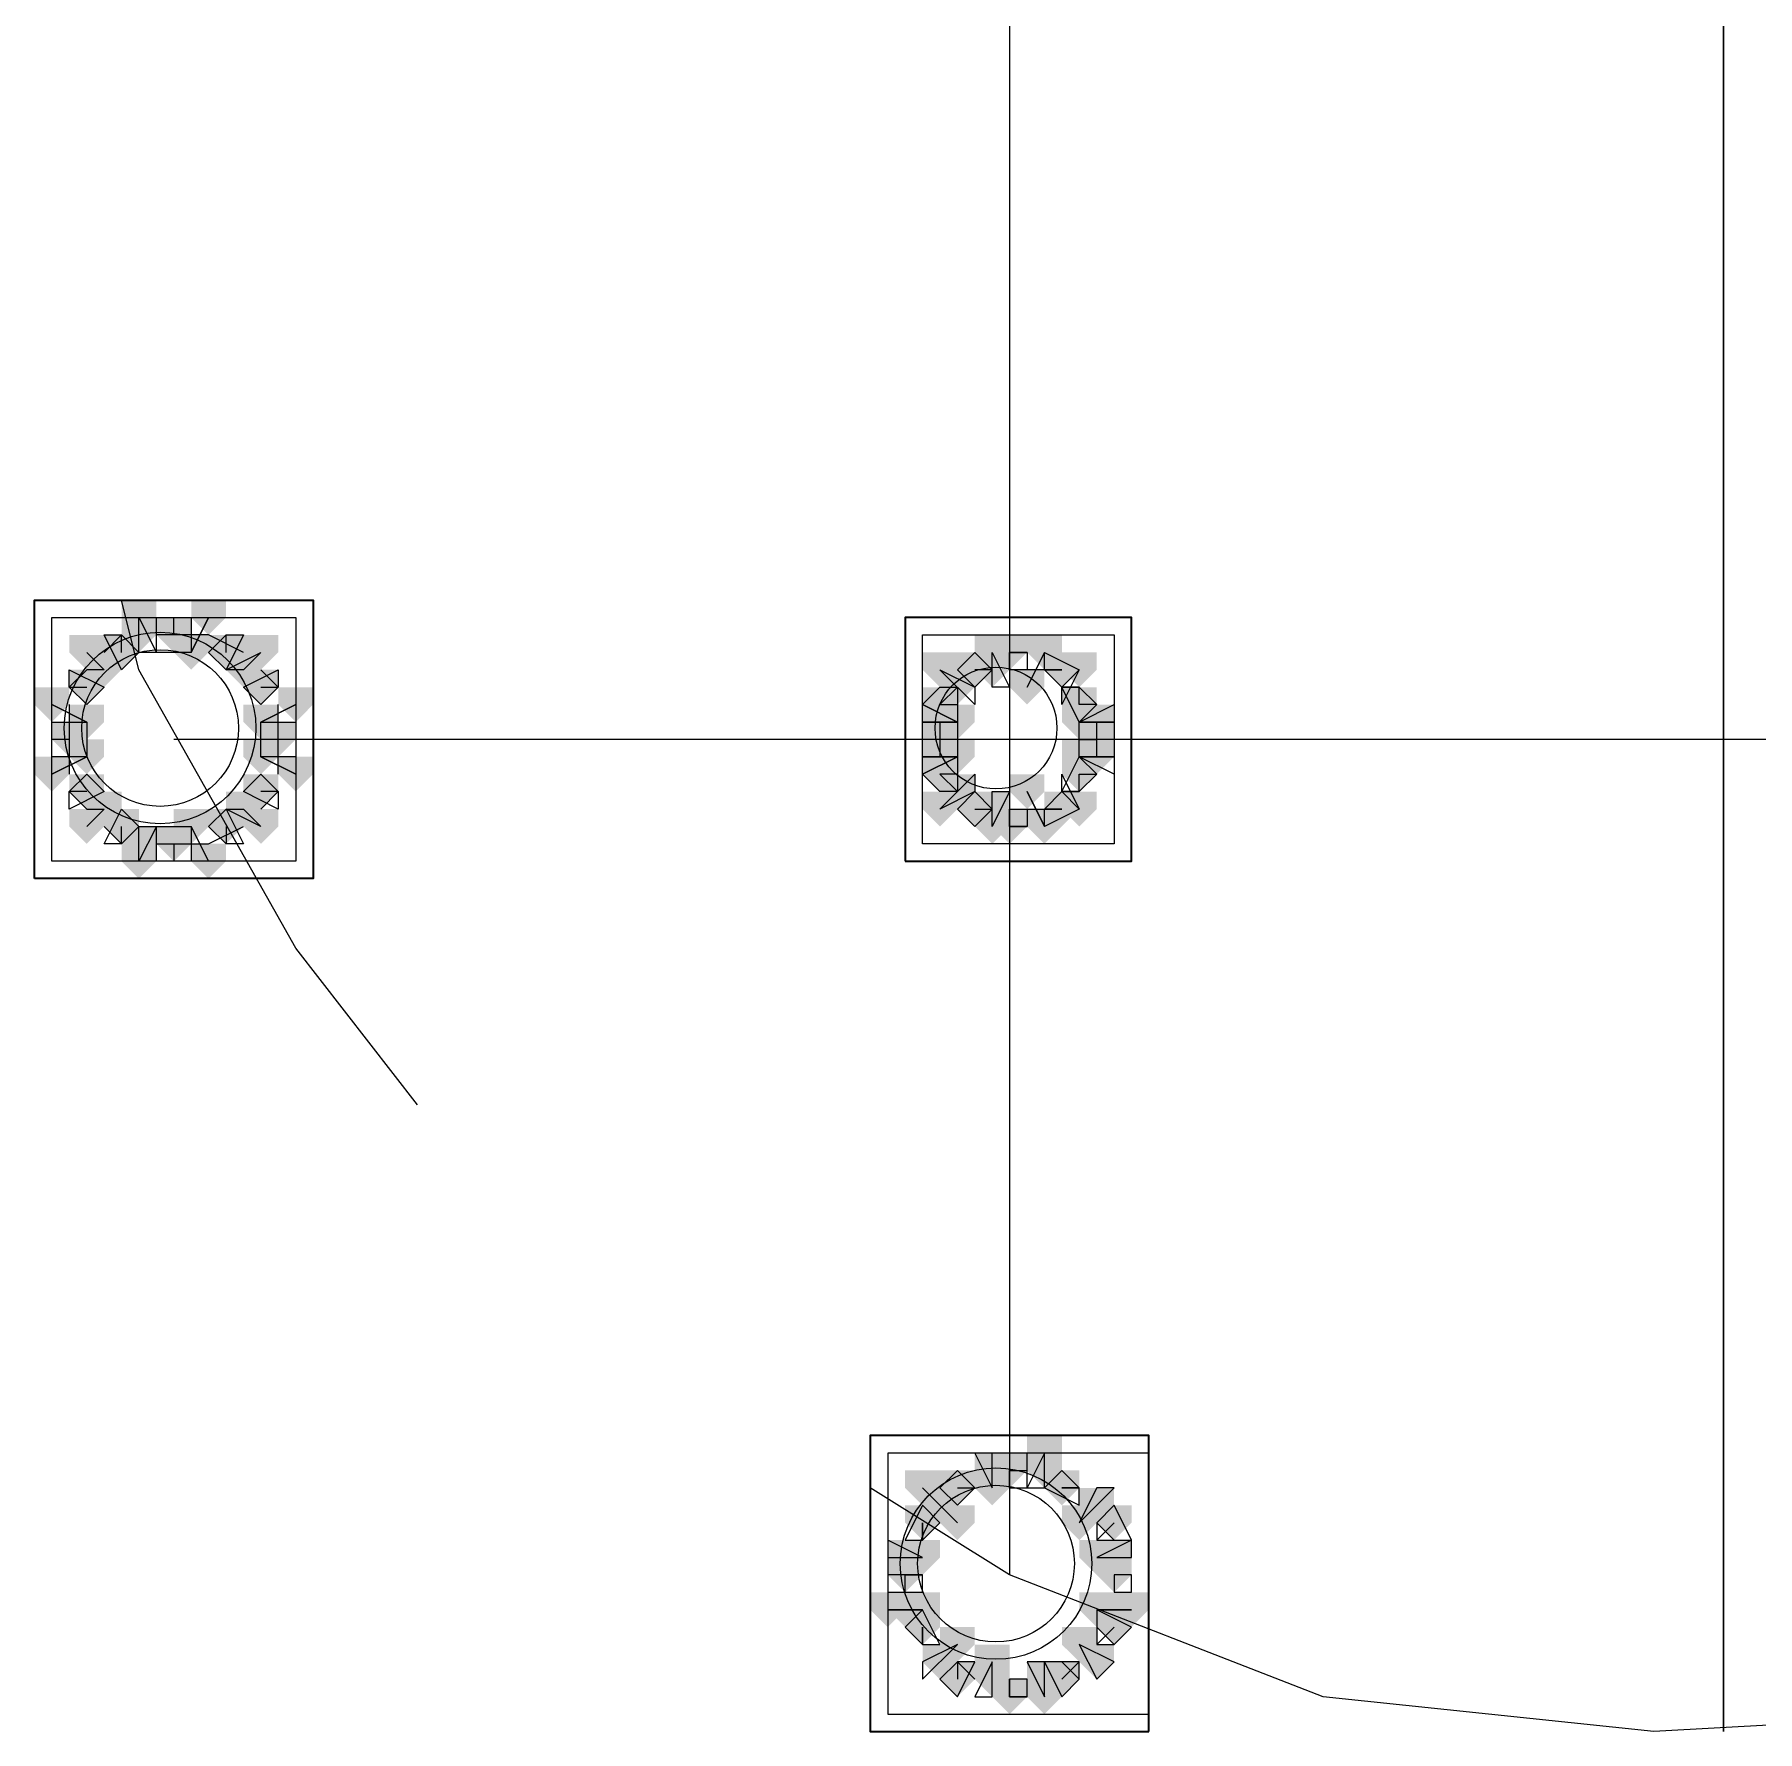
# Model space of a CAD drawing. Header units: millimetres. Extents: x 2315 to 4619, y 1334 to 1897.
# Drawn here: x 4194.08 to 4200.13, y 1535.71 to 1541.67 of the extents above; entities that cross this region are included whole.
import ezdxf

# ---------------------------------------------------------------- set-up
doc = ezdxf.new("R2010")
doc.units = ezdxf.units.MM
for name, color, linetype, true_color in [('PDF_10', 7, 'Continuous', 0x00b85c), ('PDF_AXIS', 7, 'Continuous', 0x00b85c), ('PDF_柱构件', 7, 'Continuous', 0x00b85c), ('PDF_转运站初步方案', 7, 'Continuous', 0x00b85c)]:
    doc.layers.add(name, color=color, linetype=linetype, true_color=true_color)
doc.layers.add('PDF_中心线层', color=1, linetype='Continuous')
doc.layers.add('PDF_粗实线层', color=7, linetype='Continuous')

msp = doc.modelspace()

# ---------------------------------------------------------------- hatches: boundary and pattern name
at = {"layer": 'PDF_10', "transparency": 33554559}
for points in [[(4194.5724, 1539.6195), (4194.5113, 1539.6195), (4194.5113, 1539.5584), (4194.5724, 1539.4974), (4194.6335, 1539.5584), (4194.6335, 1539.6195)], [(4194.5724, 1539.6195), (4194.5113, 1539.6195), (4194.5113, 1539.5584), (4194.5724, 1539.4974), (4194.6335, 1539.5584), (4194.6335, 1539.6195)], [(4194.3891, 1539.5584), (4194.3281, 1539.5584), (4194.3281, 1539.4974), (4194.3891, 1539.4363), (4194.4502, 1539.4974), (4194.4502, 1539.5584)], [(4194.3891, 1539.5584), (4194.3281, 1539.5584), (4194.3281, 1539.4974), (4194.3891, 1539.4363), (4194.4502, 1539.4974), (4194.4502, 1539.5584)], [(4194.7556, 1539.5584), (4194.6946, 1539.5584), (4194.6946, 1539.4974), (4194.7556, 1539.4363), (4194.8167, 1539.4974), (4194.8167, 1539.5584)], [(4194.7556, 1539.5584), (4194.6946, 1539.5584), (4194.6946, 1539.4974), (4194.7556, 1539.4363), (4194.8167, 1539.4974), (4194.8167, 1539.5584)], [(4197.5043, 1539.5584), (4197.4432, 1539.5584), (4197.4432, 1539.4974), (4197.5043, 1539.4363), (4197.5654, 1539.4974), (4197.5654, 1539.5584)], [(4197.5043, 1539.5584), (4197.4432, 1539.5584), (4197.4432, 1539.4974), (4197.5043, 1539.4363), (4197.5654, 1539.4974), (4197.5654, 1539.5584)], [(4197.3821, 1539.4974), (4197.321, 1539.4974), (4197.321, 1539.4363), (4197.3821, 1539.3752), (4197.4432, 1539.4363), (4197.4432, 1539.4974)], [(4197.3821, 1539.4974), (4197.321, 1539.4974), (4197.321, 1539.4363), (4197.3821, 1539.3752), (4197.4432, 1539.4363), (4197.4432, 1539.4974)], [(4197.3821, 1539.4974), (4197.321, 1539.4974), (4197.321, 1539.4363), (4197.3821, 1539.3752), (4197.4432, 1539.4363), (4197.4432, 1539.4974)], [(4197.6875, 1539.4974), (4197.6264, 1539.4974), (4197.6264, 1539.4363), (4197.6875, 1539.3752), (4197.7486, 1539.4363), (4197.7486, 1539.4974)], [(4197.6875, 1539.4974), (4197.6264, 1539.4974), (4197.6264, 1539.4363), (4197.6875, 1539.3752), (4197.7486, 1539.4363), (4197.7486, 1539.4974)], [(4194.267, 1539.4363), (4194.2059, 1539.4363), (4194.2059, 1539.3752), (4194.267, 1539.3141), (4194.3281, 1539.3752), (4194.3281, 1539.4363)], [(4194.267, 1539.4363), (4194.2059, 1539.4363), (4194.2059, 1539.3752), (4194.267, 1539.3141), (4194.3281, 1539.3752), (4194.3281, 1539.4363)], [(4194.8778, 1539.4363), (4194.8167, 1539.4363), (4194.8167, 1539.3752), (4194.8778, 1539.3141), (4194.9389, 1539.3752), (4194.9389, 1539.4363)], [(4194.8778, 1539.4363), (4194.8167, 1539.4363), (4194.8167, 1539.3752), (4194.8778, 1539.3141), (4194.9389, 1539.3752), (4194.9389, 1539.4363)], [(4197.26, 1539.3752), (4197.1989, 1539.3752), (4197.1989, 1539.3141), (4197.26, 1539.253), (4197.321, 1539.3141), (4197.321, 1539.3752)], [(4197.26, 1539.3752), (4197.1989, 1539.3752), (4197.1989, 1539.3141), (4197.26, 1539.253), (4197.321, 1539.3141), (4197.321, 1539.3752)], [(4197.7486, 1539.3752), (4197.6875, 1539.3752), (4197.6875, 1539.3141), (4197.7486, 1539.253), (4197.8097, 1539.3141), (4197.8097, 1539.3752)], [(4197.7486, 1539.3752), (4197.6875, 1539.3752), (4197.6875, 1539.3141), (4197.7486, 1539.253), (4197.8097, 1539.3141), (4197.8097, 1539.3752)], [(4194.2059, 1539.253), (4194.1448, 1539.253), (4194.1448, 1539.192), (4194.2059, 1539.1309), (4194.267, 1539.192), (4194.267, 1539.253)], [(4194.2059, 1539.253), (4194.1448, 1539.253), (4194.1448, 1539.192), (4194.2059, 1539.1309), (4194.267, 1539.192), (4194.267, 1539.253)], [(4194.9389, 1539.253), (4194.8778, 1539.253), (4194.8778, 1539.192), (4194.9389, 1539.1309), (4195, 1539.192), (4195, 1539.253)], [(4194.9389, 1539.253), (4194.8778, 1539.253), (4194.8778, 1539.192), (4194.9389, 1539.1309), (4195, 1539.192), (4195, 1539.253)], [(4194.9389, 1539.253), (4194.8778, 1539.253), (4194.8778, 1539.192), (4194.9389, 1539.1309), (4195, 1539.192), (4195, 1539.253)], [(4197.26, 1539.253), (4197.1989, 1539.253), (4197.1989, 1539.192), (4197.26, 1539.1309), (4197.321, 1539.192), (4197.321, 1539.253)], [(4197.26, 1539.253), (4197.1989, 1539.253), (4197.1989, 1539.192), (4197.26, 1539.1309), (4197.321, 1539.192), (4197.321, 1539.253)], [(4197.8097, 1539.253), (4197.7486, 1539.253), (4197.7486, 1539.192), (4197.8097, 1539.1309), (4197.8708, 1539.192), (4197.8708, 1539.253)], [(4197.8097, 1539.253), (4197.7486, 1539.253), (4197.7486, 1539.192), (4197.8097, 1539.1309), (4197.8708, 1539.192), (4197.8708, 1539.253)], [(4197.26, 1539.1309), (4197.1989, 1539.1309), (4197.1989, 1539.0698), (4197.26, 1539.0087), (4197.321, 1539.0698), (4197.321, 1539.1309)], [(4197.26, 1539.1309), (4197.1989, 1539.1309), (4197.1989, 1539.0698), (4197.26, 1539.0087), (4197.321, 1539.0698), (4197.321, 1539.1309)], [(4197.7486, 1539.1309), (4197.6875, 1539.1309), (4197.6875, 1539.0698), (4197.7486, 1539.0087), (4197.8097, 1539.0698), (4197.8097, 1539.1309)], [(4197.7486, 1539.1309), (4197.6875, 1539.1309), (4197.6875, 1539.0698), (4197.7486, 1539.0087), (4197.8097, 1539.0698), (4197.8097, 1539.1309)], [(4194.267, 1539.0698), (4194.2059, 1539.0698), (4194.2059, 1539.0087), (4194.267, 1538.9476), (4194.3281, 1539.0087), (4194.3281, 1539.0698)], [(4194.267, 1539.0698), (4194.2059, 1539.0698), (4194.2059, 1539.0087), (4194.267, 1538.9476), (4194.3281, 1539.0087), (4194.3281, 1539.0698)], [(4194.8778, 1539.0698), (4194.8167, 1539.0698), (4194.8167, 1539.0087), (4194.8778, 1538.9476), (4194.9389, 1539.0087), (4194.9389, 1539.0698)], [(4194.8778, 1539.0698), (4194.8167, 1539.0698), (4194.8167, 1539.0087), (4194.8778, 1538.9476), (4194.9389, 1539.0087), (4194.9389, 1539.0698)], [(4197.3821, 1539.0087), (4197.321, 1539.0087), (4197.321, 1538.9476), (4197.3821, 1538.8866), (4197.4432, 1538.9476), (4197.4432, 1539.0087)], [(4197.3821, 1539.0087), (4197.321, 1539.0087), (4197.321, 1538.9476), (4197.3821, 1538.8866), (4197.4432, 1538.9476), (4197.4432, 1539.0087)], [(4197.3821, 1539.0087), (4197.321, 1539.0087), (4197.321, 1538.9476), (4197.3821, 1538.8866), (4197.4432, 1538.9476), (4197.4432, 1539.0087)], [(4197.6875, 1539.0087), (4197.6264, 1539.0087), (4197.6264, 1538.9476), (4197.6875, 1538.8866), (4197.7486, 1538.9476), (4197.7486, 1539.0087)], [(4197.6875, 1539.0087), (4197.6264, 1539.0087), (4197.6264, 1538.9476), (4197.6875, 1538.8866), (4197.7486, 1538.9476), (4197.7486, 1539.0087)], [(4194.3891, 1538.9476), (4194.3281, 1538.9476), (4194.3281, 1538.8866), (4194.3891, 1538.8255), (4194.4502, 1538.8866), (4194.4502, 1538.9476)], [(4194.3891, 1538.9476), (4194.3281, 1538.9476), (4194.3281, 1538.8866), (4194.3891, 1538.8255), (4194.4502, 1538.8866), (4194.4502, 1538.9476)], [(4194.7556, 1538.9476), (4194.6946, 1538.9476), (4194.6946, 1538.8866), (4194.7556, 1538.8255), (4194.8167, 1538.8866), (4194.8167, 1538.9476)], [(4194.7556, 1538.9476), (4194.6946, 1538.9476), (4194.6946, 1538.8866), (4194.7556, 1538.8255), (4194.8167, 1538.8866), (4194.8167, 1538.9476)], [(4197.5043, 1538.9476), (4197.4432, 1538.9476), (4197.4432, 1538.8866), (4197.5043, 1538.8255), (4197.5654, 1538.8866), (4197.5654, 1538.9476)], [(4197.5043, 1538.9476), (4197.4432, 1538.9476), (4197.4432, 1538.8866), (4197.5043, 1538.8255), (4197.5654, 1538.8866), (4197.5654, 1538.9476)], [(4194.5724, 1538.8866), (4194.5113, 1538.8866), (4194.5113, 1538.8255), (4194.5724, 1538.7644), (4194.6335, 1538.8255), (4194.6335, 1538.8866)], [(4194.5724, 1538.8866), (4194.5113, 1538.8866), (4194.5113, 1538.8255), (4194.5724, 1538.7644), (4194.6335, 1538.8255), (4194.6335, 1538.8866)], [(4197.5043, 1536.6876), (4197.4432, 1536.6876), (4197.4432, 1536.6265), (4197.5043, 1536.5655), (4197.5654, 1536.6265), (4197.5654, 1536.6876)], [(4197.5043, 1536.6876), (4197.4432, 1536.6876), (4197.4432, 1536.6265), (4197.5043, 1536.5655), (4197.5654, 1536.6265), (4197.5654, 1536.6876)], [(4197.321, 1536.6265), (4197.26, 1536.6265), (4197.26, 1536.5655), (4197.321, 1536.5044), (4197.3821, 1536.5655), (4197.3821, 1536.6265)], [(4197.321, 1536.6265), (4197.26, 1536.6265), (4197.26, 1536.5655), (4197.321, 1536.5044), (4197.3821, 1536.5655), (4197.3821, 1536.6265)], [(4197.321, 1536.6265), (4197.26, 1536.6265), (4197.26, 1536.5655), (4197.321, 1536.5044), (4197.3821, 1536.5655), (4197.3821, 1536.6265)], [(4197.6875, 1536.6265), (4197.6264, 1536.6265), (4197.6264, 1536.5655), (4197.6875, 1536.5044), (4197.7486, 1536.5655), (4197.7486, 1536.6265)], [(4197.6875, 1536.6265), (4197.6264, 1536.6265), (4197.6264, 1536.5655), (4197.6875, 1536.5044), (4197.7486, 1536.5655), (4197.7486, 1536.6265)], [(4197.1989, 1536.5044), (4197.1378, 1536.5044), (4197.1378, 1536.4433), (4197.1989, 1536.3822), (4197.26, 1536.4433), (4197.26, 1536.5044)], [(4197.1989, 1536.5044), (4197.1378, 1536.5044), (4197.1378, 1536.4433), (4197.1989, 1536.3822), (4197.26, 1536.4433), (4197.26, 1536.5044)], [(4197.8708, 1536.5044), (4197.8097, 1536.5044), (4197.8097, 1536.4433), (4197.8708, 1536.3822), (4197.9318, 1536.4433), (4197.9318, 1536.5044)], [(4197.8708, 1536.5044), (4197.8097, 1536.5044), (4197.8097, 1536.4433), (4197.8708, 1536.3822), (4197.9318, 1536.4433), (4197.9318, 1536.5044)], [(4197.1378, 1536.3211), (4197.0767, 1536.3211), (4197.0767, 1536.2601), (4197.1378, 1536.199), (4197.1989, 1536.2601), (4197.1989, 1536.3211)], [(4197.1378, 1536.3211), (4197.0767, 1536.3211), (4197.0767, 1536.2601), (4197.1378, 1536.199), (4197.1989, 1536.2601), (4197.1989, 1536.3211)], [(4197.8708, 1536.3211), (4197.8097, 1536.3211), (4197.8097, 1536.2601), (4197.8708, 1536.199), (4197.9318, 1536.2601), (4197.9318, 1536.3211)], [(4197.8708, 1536.3211), (4197.8097, 1536.3211), (4197.8097, 1536.2601), (4197.8708, 1536.199), (4197.9318, 1536.2601), (4197.9318, 1536.3211)], [(4197.1989, 1536.1379), (4197.1378, 1536.1379), (4197.1378, 1536.0768), (4197.1989, 1536.0157), (4197.26, 1536.0768), (4197.26, 1536.1379)], [(4197.1989, 1536.1379), (4197.1378, 1536.1379), (4197.1378, 1536.0768), (4197.1989, 1536.0157), (4197.26, 1536.0768), (4197.26, 1536.1379)], [(4197.8708, 1536.1379), (4197.8097, 1536.1379), (4197.8097, 1536.0768), (4197.8708, 1536.0157), (4197.9318, 1536.0768), (4197.9318, 1536.1379)], [(4197.8708, 1536.1379), (4197.8097, 1536.1379), (4197.8097, 1536.0768), (4197.8708, 1536.0157), (4197.9318, 1536.0768), (4197.9318, 1536.1379)], [(4197.321, 1535.9547), (4197.26, 1535.9547), (4197.26, 1535.8936), (4197.321, 1535.8325), (4197.3821, 1535.8936), (4197.3821, 1535.9547)], [(4197.321, 1535.9547), (4197.26, 1535.9547), (4197.26, 1535.8936), (4197.321, 1535.8325), (4197.3821, 1535.8936), (4197.3821, 1535.9547)], [(4197.6875, 1535.9547), (4197.6264, 1535.9547), (4197.6264, 1535.8936), (4197.6875, 1535.8325), (4197.7486, 1535.8936), (4197.7486, 1535.9547)], [(4197.6875, 1535.9547), (4197.6264, 1535.9547), (4197.6264, 1535.8936), (4197.6875, 1535.8325), (4197.7486, 1535.8936), (4197.7486, 1535.9547)], [(4197.5043, 1535.8936), (4197.4432, 1535.8936), (4197.4432, 1535.8325), (4197.5043, 1535.7714), (4197.5654, 1535.8325), (4197.5654, 1535.8936)], [(4197.5043, 1535.8936), (4197.4432, 1535.8936), (4197.4432, 1535.8325), (4197.5043, 1535.7714), (4197.5654, 1535.8325), (4197.5654, 1535.8936)]]:
    msp.add_hatch(color=256, dxfattribs=at).paths.add_polyline_path(points)
at = {"layer": 'PDF_柱构件', "transparency": 33554559}
for points in [[(4194.4502, 1539.6806), (4194.3891, 1539.6806), (4194.3891, 1539.6195), (4194.4502, 1539.5584), (4194.5113, 1539.6195), (4194.5113, 1539.6806)], [(4194.6946, 1539.6806), (4194.6335, 1539.6806), (4194.6335, 1539.6195), (4194.6946, 1539.5584), (4194.7556, 1539.6195), (4194.7556, 1539.6806)], [(4194.4502, 1539.6195), (4194.3891, 1539.6195), (4194.3891, 1539.5584), (4194.4502, 1539.4974), (4194.5113, 1539.5584), (4194.5113, 1539.6195)], [(4194.267, 1539.5584), (4194.2059, 1539.5584), (4194.2059, 1539.4974), (4194.267, 1539.4363), (4194.3281, 1539.4974), (4194.3281, 1539.5584)], [(4194.6335, 1539.5584), (4194.5724, 1539.5584), (4194.5724, 1539.4974), (4194.6335, 1539.4363), (4194.6946, 1539.4974), (4194.6946, 1539.5584)], [(4194.8778, 1539.5584), (4194.8167, 1539.5584), (4194.8167, 1539.4974), (4194.8778, 1539.4363), (4194.9389, 1539.4974), (4194.9389, 1539.5584)], [(4197.4432, 1539.5584), (4197.3821, 1539.5584), (4197.3821, 1539.4974), (4197.4432, 1539.4363), (4197.5043, 1539.4974), (4197.5043, 1539.5584)], [(4197.6264, 1539.5584), (4197.5654, 1539.5584), (4197.5654, 1539.4974), (4197.6264, 1539.4363), (4197.6875, 1539.4974), (4197.6875, 1539.5584)], [(4194.3281, 1539.4974), (4194.267, 1539.4974), (4194.267, 1539.4363), (4194.3281, 1539.3752), (4194.3891, 1539.4363), (4194.3891, 1539.4974)], [(4194.8167, 1539.4974), (4194.7556, 1539.4974), (4194.7556, 1539.4363), (4194.8167, 1539.3752), (4194.8778, 1539.4363), (4194.8778, 1539.4974)], [(4197.26, 1539.4974), (4197.1989, 1539.4974), (4197.1989, 1539.4363), (4197.26, 1539.3752), (4197.321, 1539.4363), (4197.321, 1539.4974)], [(4197.4432, 1539.4974), (4197.3821, 1539.4974), (4197.3821, 1539.4363), (4197.4432, 1539.3752), (4197.5043, 1539.4363), (4197.5043, 1539.4974)], [(4197.7486, 1539.4974), (4197.6875, 1539.4974), (4197.6875, 1539.4363), (4197.7486, 1539.3752), (4197.8097, 1539.4363), (4197.8097, 1539.4974)], [(4197.321, 1539.4363), (4197.26, 1539.4363), (4197.26, 1539.3752), (4197.321, 1539.3141), (4197.3821, 1539.3752), (4197.3821, 1539.4363)], [(4197.5654, 1539.4363), (4197.5043, 1539.4363), (4197.5043, 1539.3752), (4197.5654, 1539.3141), (4197.6264, 1539.3752), (4197.6264, 1539.4363)], [(4194.1448, 1539.3752), (4194.0837, 1539.3752), (4194.0837, 1539.3141), (4194.1448, 1539.253), (4194.2059, 1539.3141), (4194.2059, 1539.3752)], [(4195, 1539.3752), (4194.9389, 1539.3752), (4194.9389, 1539.3141), (4195, 1539.253), (4195.061, 1539.3141), (4195.061, 1539.3752)], [(4194.267, 1539.3141), (4194.2059, 1539.3141), (4194.2059, 1539.253), (4194.267, 1539.192), (4194.3281, 1539.253), (4194.3281, 1539.3141)], [(4194.8778, 1539.3141), (4194.8167, 1539.3141), (4194.8167, 1539.253), (4194.8778, 1539.192), (4194.9389, 1539.253), (4194.9389, 1539.3141)], [(4197.26, 1539.3141), (4197.1989, 1539.3141), (4197.1989, 1539.253), (4197.26, 1539.192), (4197.321, 1539.253), (4197.321, 1539.3141)], [(4197.321, 1539.3141), (4197.26, 1539.3141), (4197.26, 1539.253), (4197.321, 1539.192), (4197.3821, 1539.253), (4197.3821, 1539.3141)], [(4197.7486, 1539.3141), (4197.6875, 1539.3141), (4197.6875, 1539.253), (4197.7486, 1539.192), (4197.8097, 1539.253), (4197.8097, 1539.3141)], [(4197.8097, 1539.3141), (4197.7486, 1539.3141), (4197.7486, 1539.253), (4197.8097, 1539.192), (4197.8708, 1539.253), (4197.8708, 1539.3141)], [(4194.267, 1539.192), (4194.2059, 1539.192), (4194.2059, 1539.1309), (4194.267, 1539.0698), (4194.3281, 1539.1309), (4194.3281, 1539.192)], [(4194.8778, 1539.192), (4194.8167, 1539.192), (4194.8167, 1539.1309), (4194.8778, 1539.0698), (4194.9389, 1539.1309), (4194.9389, 1539.192)], [(4197.26, 1539.192), (4197.1989, 1539.192), (4197.1989, 1539.1309), (4197.26, 1539.0698), (4197.321, 1539.1309), (4197.321, 1539.192)], [(4197.321, 1539.192), (4197.26, 1539.192), (4197.26, 1539.1309), (4197.321, 1539.0698), (4197.3821, 1539.1309), (4197.3821, 1539.192)], [(4197.7486, 1539.192), (4197.6875, 1539.192), (4197.6875, 1539.1309), (4197.7486, 1539.0698), (4197.8097, 1539.1309), (4197.8097, 1539.192)], [(4197.8097, 1539.192), (4197.7486, 1539.192), (4197.7486, 1539.1309), (4197.8097, 1539.0698), (4197.8708, 1539.1309), (4197.8708, 1539.192)], [(4194.1448, 1539.1309), (4194.0837, 1539.1309), (4194.0837, 1539.0698), (4194.1448, 1539.0087), (4194.2059, 1539.0698), (4194.2059, 1539.1309)], [(4195, 1539.1309), (4194.9389, 1539.1309), (4194.9389, 1539.0698), (4195, 1539.0087), (4195.061, 1539.0698), (4195.061, 1539.1309)], [(4197.321, 1539.0698), (4197.26, 1539.0698), (4197.26, 1539.0087), (4197.321, 1538.9476), (4197.3821, 1539.0087), (4197.3821, 1539.0698)], [(4197.5654, 1539.0698), (4197.5043, 1539.0698), (4197.5043, 1539.0087), (4197.5654, 1538.9476), (4197.6264, 1539.0087), (4197.6264, 1539.0698)], [(4194.3281, 1539.0087), (4194.267, 1539.0087), (4194.267, 1538.9476), (4194.3281, 1538.8866), (4194.3891, 1538.9476), (4194.3891, 1539.0087)], [(4194.8167, 1539.0087), (4194.7556, 1539.0087), (4194.7556, 1538.9476), (4194.8167, 1538.8866), (4194.8778, 1538.9476), (4194.8778, 1539.0087)], [(4197.26, 1539.0087), (4197.1989, 1539.0087), (4197.1989, 1538.9476), (4197.26, 1538.8866), (4197.321, 1538.9476), (4197.321, 1539.0087)], [(4197.4432, 1539.0087), (4197.3821, 1539.0087), (4197.3821, 1538.9476), (4197.4432, 1538.8866), (4197.5043, 1538.9476), (4197.5043, 1539.0087)], [(4197.7486, 1539.0087), (4197.6875, 1539.0087), (4197.6875, 1538.9476), (4197.7486, 1538.8866), (4197.8097, 1538.9476), (4197.8097, 1539.0087)], [(4194.267, 1538.9476), (4194.2059, 1538.9476), (4194.2059, 1538.8866), (4194.267, 1538.8255), (4194.3281, 1538.8866), (4194.3281, 1538.9476)], [(4194.6335, 1538.9476), (4194.5724, 1538.9476), (4194.5724, 1538.8866), (4194.6335, 1538.8255), (4194.6946, 1538.8866), (4194.6946, 1538.9476)], [(4194.8778, 1538.9476), (4194.8167, 1538.9476), (4194.8167, 1538.8866), (4194.8778, 1538.8255), (4194.9389, 1538.8866), (4194.9389, 1538.9476)], [(4197.4432, 1538.9476), (4197.3821, 1538.9476), (4197.3821, 1538.8866), (4197.4432, 1538.8255), (4197.5043, 1538.8866), (4197.5043, 1538.9476)], [(4197.6264, 1538.9476), (4197.5654, 1538.9476), (4197.5654, 1538.8866), (4197.6264, 1538.8255), (4197.6875, 1538.8866), (4197.6875, 1538.9476)], [(4194.4502, 1538.8866), (4194.3891, 1538.8866), (4194.3891, 1538.8255), (4194.4502, 1538.7644), (4194.5113, 1538.8255), (4194.5113, 1538.8866)], [(4194.4502, 1538.8255), (4194.3891, 1538.8255), (4194.3891, 1538.7644), (4194.4502, 1538.7033), (4194.5113, 1538.7644), (4194.5113, 1538.8255)], [(4194.6946, 1538.8255), (4194.6335, 1538.8255), (4194.6335, 1538.7644), (4194.6946, 1538.7033), (4194.7556, 1538.7644), (4194.7556, 1538.8255)], [(4197.6264, 1536.7487), (4197.5654, 1536.7487), (4197.5654, 1536.6876), (4197.6264, 1536.6265), (4197.6875, 1536.6876), (4197.6875, 1536.7487)], [(4197.4432, 1536.6876), (4197.3821, 1536.6876), (4197.3821, 1536.6265), (4197.4432, 1536.5655), (4197.5043, 1536.6265), (4197.5043, 1536.6876)], [(4197.6264, 1536.6876), (4197.5654, 1536.6876), (4197.5654, 1536.6265), (4197.6264, 1536.5655), (4197.6875, 1536.6265), (4197.6875, 1536.6876)], [(4197.1989, 1536.6265), (4197.1378, 1536.6265), (4197.1378, 1536.5655), (4197.1989, 1536.5044), (4197.26, 1536.5655), (4197.26, 1536.6265)], [(4197.4432, 1536.6265), (4197.3821, 1536.6265), (4197.3821, 1536.5655), (4197.4432, 1536.5044), (4197.5043, 1536.5655), (4197.5043, 1536.6265)], [(4197.26, 1536.5655), (4197.1989, 1536.5655), (4197.1989, 1536.5044), (4197.26, 1536.4433), (4197.321, 1536.5044), (4197.321, 1536.5655)], [(4197.8097, 1536.5655), (4197.7486, 1536.5655), (4197.7486, 1536.5044), (4197.8097, 1536.4433), (4197.8708, 1536.5044), (4197.8708, 1536.5655)], [(4197.321, 1536.5044), (4197.26, 1536.5044), (4197.26, 1536.4433), (4197.321, 1536.3822), (4197.3821, 1536.4433), (4197.3821, 1536.5044)], [(4197.7486, 1536.5044), (4197.6875, 1536.5044), (4197.6875, 1536.4433), (4197.7486, 1536.3822), (4197.8097, 1536.4433), (4197.8097, 1536.5044)], [(4197.1378, 1536.3822), (4197.0767, 1536.3822), (4197.0767, 1536.3211), (4197.1378, 1536.2601), (4197.1989, 1536.3211), (4197.1989, 1536.3822)], [(4197.1989, 1536.3822), (4197.1378, 1536.3822), (4197.1378, 1536.3211), (4197.1989, 1536.2601), (4197.26, 1536.3211), (4197.26, 1536.3822)], [(4197.8097, 1536.3822), (4197.7486, 1536.3822), (4197.7486, 1536.3211), (4197.8097, 1536.2601), (4197.8708, 1536.3211), (4197.8708, 1536.3822)], [(4197.8708, 1536.3822), (4197.8097, 1536.3822), (4197.8097, 1536.3211), (4197.8708, 1536.2601), (4197.9318, 1536.3211), (4197.9318, 1536.3822)], [(4197.0767, 1536.199), (4197.0156, 1536.199), (4197.0156, 1536.1379), (4197.0767, 1536.0768), (4197.1378, 1536.1379), (4197.1378, 1536.199)], [(4197.1378, 1536.199), (4197.0767, 1536.199), (4197.0767, 1536.1379), (4197.1378, 1536.0768), (4197.1989, 1536.1379), (4197.1989, 1536.199)], [(4197.1989, 1536.199), (4197.1378, 1536.199), (4197.1378, 1536.1379), (4197.1989, 1536.0768), (4197.26, 1536.1379), (4197.26, 1536.199)], [(4197.8097, 1536.199), (4197.7486, 1536.199), (4197.7486, 1536.1379), (4197.8097, 1536.0768), (4197.8708, 1536.1379), (4197.8708, 1536.199)], [(4197.8708, 1536.199), (4197.8097, 1536.199), (4197.8097, 1536.1379), (4197.8708, 1536.0768), (4197.9318, 1536.1379), (4197.9318, 1536.199)], [(4197.9318, 1536.199), (4197.8708, 1536.199), (4197.8708, 1536.1379), (4197.9318, 1536.0768), (4197.9929, 1536.1379), (4197.9929, 1536.199)], [(4197.321, 1536.0768), (4197.26, 1536.0768), (4197.26, 1536.0157), (4197.321, 1535.9547), (4197.3821, 1536.0157), (4197.3821, 1536.0768)], [(4197.7486, 1536.0768), (4197.6875, 1536.0768), (4197.6875, 1536.0157), (4197.7486, 1535.9547), (4197.8097, 1536.0157), (4197.8097, 1536.0768)], [(4197.26, 1536.0157), (4197.1989, 1536.0157), (4197.1989, 1535.9547), (4197.26, 1535.8936), (4197.321, 1535.9547), (4197.321, 1536.0157)], [(4197.4432, 1536.0157), (4197.3821, 1536.0157), (4197.3821, 1535.9547), (4197.4432, 1535.8936), (4197.5043, 1535.9547), (4197.5043, 1536.0157)], [(4197.8097, 1536.0157), (4197.7486, 1536.0157), (4197.7486, 1535.9547), (4197.8097, 1535.8936), (4197.8708, 1535.9547), (4197.8708, 1536.0157)], [(4197.4432, 1535.9547), (4197.3821, 1535.9547), (4197.3821, 1535.8936), (4197.4432, 1535.8325), (4197.5043, 1535.8936), (4197.5043, 1535.9547)], [(4197.6264, 1535.9547), (4197.5654, 1535.9547), (4197.5654, 1535.8936), (4197.6264, 1535.8325), (4197.6875, 1535.8936), (4197.6875, 1535.9547)], [(4197.6264, 1535.8936), (4197.5654, 1535.8936), (4197.5654, 1535.8325), (4197.6264, 1535.7714), (4197.6875, 1535.8325), (4197.6875, 1535.8936)]]:
    msp.add_hatch(color=256, dxfattribs=at).paths.add_polyline_path(points)
at = {"layer": 'PDF_转运站初步方案', "transparency": 33554559}
for points in [[(4194.5724, 1539.6195), (4194.5113, 1539.6195), (4194.5113, 1539.5584), (4194.5724, 1539.4974), (4194.6335, 1539.5584), (4194.6335, 1539.6195)], [(4194.5724, 1539.6195), (4194.5113, 1539.6195), (4194.5113, 1539.5584), (4194.5724, 1539.4974), (4194.6335, 1539.5584), (4194.6335, 1539.6195)], [(4194.3891, 1539.5584), (4194.3281, 1539.5584), (4194.3281, 1539.4974), (4194.3891, 1539.4363), (4194.4502, 1539.4974), (4194.4502, 1539.5584)], [(4194.3891, 1539.5584), (4194.3281, 1539.5584), (4194.3281, 1539.4974), (4194.3891, 1539.4363), (4194.4502, 1539.4974), (4194.4502, 1539.5584)], [(4194.7556, 1539.5584), (4194.6946, 1539.5584), (4194.6946, 1539.4974), (4194.7556, 1539.4363), (4194.8167, 1539.4974), (4194.8167, 1539.5584)], [(4194.7556, 1539.5584), (4194.6946, 1539.5584), (4194.6946, 1539.4974), (4194.7556, 1539.4363), (4194.8167, 1539.4974), (4194.8167, 1539.5584)], [(4197.5043, 1539.5584), (4197.4432, 1539.5584), (4197.4432, 1539.4974), (4197.5043, 1539.4363), (4197.5654, 1539.4974), (4197.5654, 1539.5584)], [(4197.5043, 1539.5584), (4197.4432, 1539.5584), (4197.4432, 1539.4974), (4197.5043, 1539.4363), (4197.5654, 1539.4974), (4197.5654, 1539.5584)], [(4197.3821, 1539.4974), (4197.321, 1539.4974), (4197.321, 1539.4363), (4197.3821, 1539.3752), (4197.4432, 1539.4363), (4197.4432, 1539.4974)], [(4197.3821, 1539.4974), (4197.321, 1539.4974), (4197.321, 1539.4363), (4197.3821, 1539.3752), (4197.4432, 1539.4363), (4197.4432, 1539.4974)], [(4197.6875, 1539.4974), (4197.6264, 1539.4974), (4197.6264, 1539.4363), (4197.6875, 1539.3752), (4197.7486, 1539.4363), (4197.7486, 1539.4974)], [(4197.6875, 1539.4974), (4197.6264, 1539.4974), (4197.6264, 1539.4363), (4197.6875, 1539.3752), (4197.7486, 1539.4363), (4197.7486, 1539.4974)], [(4194.267, 1539.4363), (4194.2059, 1539.4363), (4194.2059, 1539.3752), (4194.267, 1539.3141), (4194.3281, 1539.3752), (4194.3281, 1539.4363)], [(4194.267, 1539.4363), (4194.2059, 1539.4363), (4194.2059, 1539.3752), (4194.267, 1539.3141), (4194.3281, 1539.3752), (4194.3281, 1539.4363)], [(4194.8778, 1539.4363), (4194.8167, 1539.4363), (4194.8167, 1539.3752), (4194.8778, 1539.3141), (4194.9389, 1539.3752), (4194.9389, 1539.4363)], [(4194.8778, 1539.4363), (4194.8167, 1539.4363), (4194.8167, 1539.3752), (4194.8778, 1539.3141), (4194.9389, 1539.3752), (4194.9389, 1539.4363)], [(4197.26, 1539.3752), (4197.1989, 1539.3752), (4197.1989, 1539.3141), (4197.26, 1539.253), (4197.321, 1539.3141), (4197.321, 1539.3752)], [(4197.26, 1539.3752), (4197.1989, 1539.3752), (4197.1989, 1539.3141), (4197.26, 1539.253), (4197.321, 1539.3141), (4197.321, 1539.3752)], [(4197.7486, 1539.3752), (4197.6875, 1539.3752), (4197.6875, 1539.3141), (4197.7486, 1539.253), (4197.8097, 1539.3141), (4197.8097, 1539.3752)], [(4197.7486, 1539.3752), (4197.6875, 1539.3752), (4197.6875, 1539.3141), (4197.7486, 1539.253), (4197.8097, 1539.3141), (4197.8097, 1539.3752)], [(4194.2059, 1539.253), (4194.1448, 1539.253), (4194.1448, 1539.192), (4194.2059, 1539.1309), (4194.267, 1539.192), (4194.267, 1539.253)], [(4194.2059, 1539.253), (4194.1448, 1539.253), (4194.1448, 1539.192), (4194.2059, 1539.1309), (4194.267, 1539.192), (4194.267, 1539.253)], [(4194.9389, 1539.253), (4194.8778, 1539.253), (4194.8778, 1539.192), (4194.9389, 1539.1309), (4195, 1539.192), (4195, 1539.253)], [(4194.9389, 1539.253), (4194.8778, 1539.253), (4194.8778, 1539.192), (4194.9389, 1539.1309), (4195, 1539.192), (4195, 1539.253)], [(4197.26, 1539.253), (4197.1989, 1539.253), (4197.1989, 1539.192), (4197.26, 1539.1309), (4197.321, 1539.192), (4197.321, 1539.253)], [(4197.26, 1539.253), (4197.1989, 1539.253), (4197.1989, 1539.192), (4197.26, 1539.1309), (4197.321, 1539.192), (4197.321, 1539.253)], [(4197.8097, 1539.253), (4197.7486, 1539.253), (4197.7486, 1539.192), (4197.8097, 1539.1309), (4197.8708, 1539.192), (4197.8708, 1539.253)], [(4197.8097, 1539.253), (4197.7486, 1539.253), (4197.7486, 1539.192), (4197.8097, 1539.1309), (4197.8708, 1539.192), (4197.8708, 1539.253)], [(4197.26, 1539.1309), (4197.1989, 1539.1309), (4197.1989, 1539.0698), (4197.26, 1539.0087), (4197.321, 1539.0698), (4197.321, 1539.1309)], [(4197.26, 1539.1309), (4197.1989, 1539.1309), (4197.1989, 1539.0698), (4197.26, 1539.0087), (4197.321, 1539.0698), (4197.321, 1539.1309)], [(4197.7486, 1539.1309), (4197.6875, 1539.1309), (4197.6875, 1539.0698), (4197.7486, 1539.0087), (4197.8097, 1539.0698), (4197.8097, 1539.1309)], [(4197.7486, 1539.1309), (4197.6875, 1539.1309), (4197.6875, 1539.0698), (4197.7486, 1539.0087), (4197.8097, 1539.0698), (4197.8097, 1539.1309)], [(4194.267, 1539.0698), (4194.2059, 1539.0698), (4194.2059, 1539.0087), (4194.267, 1538.9476), (4194.3281, 1539.0087), (4194.3281, 1539.0698)], [(4194.267, 1539.0698), (4194.2059, 1539.0698), (4194.2059, 1539.0087), (4194.267, 1538.9476), (4194.3281, 1539.0087), (4194.3281, 1539.0698)], [(4194.8778, 1539.0698), (4194.8167, 1539.0698), (4194.8167, 1539.0087), (4194.8778, 1538.9476), (4194.9389, 1539.0087), (4194.9389, 1539.0698)], [(4194.8778, 1539.0698), (4194.8167, 1539.0698), (4194.8167, 1539.0087), (4194.8778, 1538.9476), (4194.9389, 1539.0087), (4194.9389, 1539.0698)], [(4197.3821, 1539.0087), (4197.321, 1539.0087), (4197.321, 1538.9476), (4197.3821, 1538.8866), (4197.4432, 1538.9476), (4197.4432, 1539.0087)], [(4197.3821, 1539.0087), (4197.321, 1539.0087), (4197.321, 1538.9476), (4197.3821, 1538.8866), (4197.4432, 1538.9476), (4197.4432, 1539.0087)], [(4197.6875, 1539.0087), (4197.6264, 1539.0087), (4197.6264, 1538.9476), (4197.6875, 1538.8866), (4197.7486, 1538.9476), (4197.7486, 1539.0087)], [(4197.6875, 1539.0087), (4197.6264, 1539.0087), (4197.6264, 1538.9476), (4197.6875, 1538.8866), (4197.7486, 1538.9476), (4197.7486, 1539.0087)], [(4194.3891, 1538.9476), (4194.3281, 1538.9476), (4194.3281, 1538.8866), (4194.3891, 1538.8255), (4194.4502, 1538.8866), (4194.4502, 1538.9476)], [(4194.3891, 1538.9476), (4194.3281, 1538.9476), (4194.3281, 1538.8866), (4194.3891, 1538.8255), (4194.4502, 1538.8866), (4194.4502, 1538.9476)], [(4194.7556, 1538.9476), (4194.6946, 1538.9476), (4194.6946, 1538.8866), (4194.7556, 1538.8255), (4194.8167, 1538.8866), (4194.8167, 1538.9476)], [(4194.7556, 1538.9476), (4194.6946, 1538.9476), (4194.6946, 1538.8866), (4194.7556, 1538.8255), (4194.8167, 1538.8866), (4194.8167, 1538.9476)], [(4197.5043, 1538.9476), (4197.4432, 1538.9476), (4197.4432, 1538.8866), (4197.5043, 1538.8255), (4197.5654, 1538.8866), (4197.5654, 1538.9476)], [(4197.5043, 1538.9476), (4197.4432, 1538.9476), (4197.4432, 1538.8866), (4197.5043, 1538.8255), (4197.5654, 1538.8866), (4197.5654, 1538.9476)], [(4194.5724, 1538.8866), (4194.5113, 1538.8866), (4194.5113, 1538.8255), (4194.5724, 1538.7644), (4194.6335, 1538.8255), (4194.6335, 1538.8866)], [(4194.5724, 1538.8866), (4194.5113, 1538.8866), (4194.5113, 1538.8255), (4194.5724, 1538.7644), (4194.6335, 1538.8255), (4194.6335, 1538.8866)], [(4197.5043, 1536.6876), (4197.4432, 1536.6876), (4197.4432, 1536.6265), (4197.5043, 1536.5655), (4197.5654, 1536.6265), (4197.5654, 1536.6876)], [(4197.5043, 1536.6876), (4197.4432, 1536.6876), (4197.4432, 1536.6265), (4197.5043, 1536.5655), (4197.5654, 1536.6265), (4197.5654, 1536.6876)], [(4197.321, 1536.6265), (4197.26, 1536.6265), (4197.26, 1536.5655), (4197.321, 1536.5044), (4197.3821, 1536.5655), (4197.3821, 1536.6265)], [(4197.321, 1536.6265), (4197.26, 1536.6265), (4197.26, 1536.5655), (4197.321, 1536.5044), (4197.3821, 1536.5655), (4197.3821, 1536.6265)], [(4197.6875, 1536.6265), (4197.6264, 1536.6265), (4197.6264, 1536.5655), (4197.6875, 1536.5044), (4197.7486, 1536.5655), (4197.7486, 1536.6265)], [(4197.6875, 1536.6265), (4197.6264, 1536.6265), (4197.6264, 1536.5655), (4197.6875, 1536.5044), (4197.7486, 1536.5655), (4197.7486, 1536.6265)], [(4197.1989, 1536.5044), (4197.1378, 1536.5044), (4197.1378, 1536.4433), (4197.1989, 1536.3822), (4197.26, 1536.4433), (4197.26, 1536.5044)], [(4197.1989, 1536.5044), (4197.1378, 1536.5044), (4197.1378, 1536.4433), (4197.1989, 1536.3822), (4197.26, 1536.4433), (4197.26, 1536.5044)], [(4197.8708, 1536.5044), (4197.8097, 1536.5044), (4197.8097, 1536.4433), (4197.8708, 1536.3822), (4197.9318, 1536.4433), (4197.9318, 1536.5044)], [(4197.8708, 1536.5044), (4197.8097, 1536.5044), (4197.8097, 1536.4433), (4197.8708, 1536.3822), (4197.9318, 1536.4433), (4197.9318, 1536.5044)], [(4197.1378, 1536.3211), (4197.0767, 1536.3211), (4197.0767, 1536.2601), (4197.1378, 1536.199), (4197.1989, 1536.2601), (4197.1989, 1536.3211)], [(4197.1378, 1536.3211), (4197.0767, 1536.3211), (4197.0767, 1536.2601), (4197.1378, 1536.199), (4197.1989, 1536.2601), (4197.1989, 1536.3211)], [(4197.8708, 1536.3211), (4197.8097, 1536.3211), (4197.8097, 1536.2601), (4197.8708, 1536.199), (4197.9318, 1536.2601), (4197.9318, 1536.3211)], [(4197.8708, 1536.3211), (4197.8097, 1536.3211), (4197.8097, 1536.2601), (4197.8708, 1536.199), (4197.9318, 1536.2601), (4197.9318, 1536.3211)], [(4197.1989, 1536.1379), (4197.1378, 1536.1379), (4197.1378, 1536.0768), (4197.1989, 1536.0157), (4197.26, 1536.0768), (4197.26, 1536.1379)], [(4197.1989, 1536.1379), (4197.1378, 1536.1379), (4197.1378, 1536.0768), (4197.1989, 1536.0157), (4197.26, 1536.0768), (4197.26, 1536.1379)], [(4197.8708, 1536.1379), (4197.8097, 1536.1379), (4197.8097, 1536.0768), (4197.8708, 1536.0157), (4197.9318, 1536.0768), (4197.9318, 1536.1379)], [(4197.8708, 1536.1379), (4197.8097, 1536.1379), (4197.8097, 1536.0768), (4197.8708, 1536.0157), (4197.9318, 1536.0768), (4197.9318, 1536.1379)], [(4197.321, 1535.9547), (4197.26, 1535.9547), (4197.26, 1535.8936), (4197.321, 1535.8325), (4197.3821, 1535.8936), (4197.3821, 1535.9547)], [(4197.321, 1535.9547), (4197.26, 1535.9547), (4197.26, 1535.8936), (4197.321, 1535.8325), (4197.3821, 1535.8936), (4197.3821, 1535.9547)], [(4197.6875, 1535.9547), (4197.6264, 1535.9547), (4197.6264, 1535.8936), (4197.6875, 1535.8325), (4197.7486, 1535.8936), (4197.7486, 1535.9547)], [(4197.6875, 1535.9547), (4197.6264, 1535.9547), (4197.6264, 1535.8936), (4197.6875, 1535.8325), (4197.7486, 1535.8936), (4197.7486, 1535.9547)], [(4197.5043, 1535.8936), (4197.4432, 1535.8936), (4197.4432, 1535.8325), (4197.5043, 1535.7714), (4197.5654, 1535.8325), (4197.5654, 1535.8936)], [(4197.5043, 1535.8936), (4197.4432, 1535.8936), (4197.4432, 1535.8325), (4197.5043, 1535.7714), (4197.5654, 1535.8325), (4197.5654, 1535.8936)]]:
    msp.add_hatch(color=256, dxfattribs=at).paths.add_polyline_path(points)

# ---------------------------------------------------------------- linework, layer by layer
at = {"layer": 'PDF_10', "lineweight": 18}
for points in [[(4194.5724, 1539.5584), (4194.5724, 1539.6195)], [(4194.3891, 1539.4974), (4194.3891, 1539.5584), (4194.3281, 1539.4974)], [(4194.6335, 1539.5584), (4194.5113, 1539.5584)], [(4194.8167, 1539.4974), (4194.6946, 1539.5584)], [(4194.7556, 1539.4974), (4194.7556, 1539.5584)], [(4197.5654, 1539.4974), (4197.5043, 1539.4974), (4197.5043, 1539.4363)], [(4194.267, 1539.4363), (4194.2059, 1539.3752), (4194.267, 1539.3752)], [(4194.8778, 1539.3752), (4194.9389, 1539.3752), (4194.8778, 1539.4363)], [(4197.4432, 1539.4363), (4197.3821, 1539.4363)], [(4197.6875, 1539.4363), (4197.6264, 1539.4363), (4197.6875, 1539.4363)], [(4197.321, 1539.3752), (4197.26, 1539.3141), (4197.321, 1539.3141)], [(4197.8097, 1539.3141), (4197.7486, 1539.3141), (4197.7486, 1539.3752)], [(4194.2059, 1539.253), (4194.2059, 1539.1309)], [(4194.9389, 1539.1309), (4194.9389, 1539.253)], [(4197.26, 1539.253), (4197.26, 1539.1309)], [(4197.8097, 1539.1309), (4197.8097, 1539.253)], [(4194.2059, 1539.192), (4194.1448, 1539.192)], [(4197.26, 1539.192), (4197.1989, 1539.192)], [(4197.7486, 1539.192), (4197.8097, 1539.192)], [(4197.321, 1539.0698), (4197.26, 1539.0698), (4197.321, 1539.0087)], [(4197.7486, 1539.0087), (4197.7486, 1539.0698), (4197.8097, 1539.0698)], [(4194.267, 1539.0087), (4194.2059, 1539.0087), (4194.267, 1538.9476)], [(4194.8778, 1538.9476), (4194.9389, 1539.0087), (4194.8778, 1539.0087)], [(4197.3821, 1538.9476), (4197.4432, 1538.9476)], [(4197.5043, 1538.9476), (4197.5043, 1538.8866), (4197.5654, 1538.8866)], [(4197.6875, 1538.9476), (4197.6264, 1538.9476), (4197.6875, 1538.9476)], [(4194.3281, 1538.8866), (4194.3891, 1538.8255), (4194.3891, 1538.8866)], [(4194.6946, 1538.8255), (4194.8167, 1538.8866)], [(4194.7556, 1538.8866), (4194.7556, 1538.8255)], [(4194.5113, 1538.8255), (4194.6335, 1538.8255)], [(4194.5724, 1538.8255), (4194.5724, 1538.7644)], [(4197.5043, 1536.5655), (4197.5043, 1536.6265), (4197.5654, 1536.6265)], [(4197.321, 1536.5655), (4197.3821, 1536.5655)], [(4197.7486, 1536.5655), (4197.6875, 1536.5655), (4197.7486, 1536.5655)], [(4197.1989, 1536.4433), (4197.1989, 1536.3822), (4197.1989, 1536.4433)], [(4197.8097, 1536.4433), (4197.8708, 1536.3822)], [(4197.8097, 1536.3822), (4197.8708, 1536.4433)], [(4197.1378, 1536.199), (4197.1378, 1536.2601), (4197.1989, 1536.2601)], [(4197.9318, 1536.2601), (4197.8708, 1536.2601), (4197.8708, 1536.199)], [(4197.1989, 1536.0157), (4197.1989, 1536.0768), (4197.1989, 1536.0157)], [(4197.8708, 1536.0768), (4197.8097, 1536.0157)], [(4197.8097, 1536.0768), (4197.8708, 1536.0157)], [(4197.3821, 1535.8936), (4197.321, 1535.9547), (4197.321, 1535.8936)], [(4197.7486, 1535.9547), (4197.6875, 1535.8936)], [(4197.6875, 1535.9547), (4197.7486, 1535.8936)], [(4197.5654, 1535.8325), (4197.5043, 1535.8325), (4197.5043, 1535.8936)]]:
    msp.add_lwpolyline(points, dxfattribs=at)
at = {"layer": 'PDF_AXIS', "lineweight": 18}
for points in [[(4194.1448, 1538.7644), (4194.1448, 1539.6195), (4195, 1539.6195), (4195, 1538.7644)], [(4197.1989, 1538.8255), (4197.1989, 1539.5584), (4197.8708, 1539.5584), (4197.8708, 1538.8255)], [(4197.9929, 1535.7714), (4197.9929, 1536.6876), (4197.0767, 1536.6876), (4197.0767, 1535.7714)]]:
    msp.add_lwpolyline(points, close=True, dxfattribs=at)
at = {"layer": 'PDF_中心线层', "color": 112, "lineweight": 18, "true_color": 0x00b85c}
msp.add_lwpolyline([(4200.0086, 1535.7103), (4200.0086, 1547.6822)], close=True, dxfattribs=at)
for points in [[(4197.5043, 1547.1325), (4197.5043, 1536.2601)], [(4205.9946, 1541.6352), (4205.9946, 1541.1466), (4205.7502, 1539.986), (4205.3837, 1538.9476), (4204.7119, 1537.9703), (4203.9789, 1537.1763), (4203.0016, 1536.5044), (4201.9632, 1536.0157), (4200.8637, 1535.7714), (4199.7643, 1535.7103), (4198.6037, 1535.8325), (4197.5043, 1536.2601), (4197.0156, 1536.5655)], [(4195.4275, 1537.9093), (4195, 1538.459), (4194.4502, 1539.4363), (4194.3891, 1539.6806)], [(4205.5059, 1539.192), (4194.5724, 1539.192)]]:
    msp.add_lwpolyline(points, dxfattribs=at)
at = {"layer": 'PDF_柱构件', "lineweight": 18}
for points in [[(4194.4502, 1539.6195), (4194.5113, 1539.4974), (4194.4502, 1539.4974)], [(4194.6335, 1539.4974), (4194.5113, 1539.4974), (4194.5113, 1539.6195), (4194.6335, 1539.6195)], [(4194.6946, 1539.6195), (4194.6335, 1539.4974)], [(4194.4502, 1539.4974), (4194.3891, 1539.4363), (4194.3281, 1539.5584), (4194.3891, 1539.5584)], [(4194.7556, 1539.4363), (4194.6946, 1539.4974), (4194.7556, 1539.5584), (4194.8167, 1539.5584)], [(4194.267, 1539.4974), (4194.3281, 1539.4363)], [(4194.8778, 1539.4974), (4194.8167, 1539.4363), (4194.7556, 1539.4363)], [(4197.4432, 1539.4363), (4197.3821, 1539.3752), (4197.321, 1539.4363), (4197.3821, 1539.4974)], [(4197.4432, 1539.4974), (4197.5043, 1539.3752), (4197.4432, 1539.3752)], [(4197.5654, 1539.4363), (4197.5043, 1539.4363), (4197.5043, 1539.4974), (4197.5654, 1539.4974)], [(4197.6264, 1539.4974), (4197.5654, 1539.3752)], [(4197.6875, 1539.3752), (4197.6264, 1539.4363), (4197.6264, 1539.4974), (4197.7486, 1539.4363)], [(4194.3281, 1539.3752), (4194.267, 1539.3141), (4194.2059, 1539.3752), (4194.2059, 1539.4363)], [(4194.8778, 1539.3141), (4194.8167, 1539.3752), (4194.9389, 1539.4363), (4194.9389, 1539.3752)], [(4197.26, 1539.4363), (4197.3821, 1539.3752), (4197.3821, 1539.3141)], [(4197.7486, 1539.4363), (4197.6875, 1539.3141), (4197.6875, 1539.3752)], [(4197.321, 1539.3752), (4197.321, 1539.253), (4197.1989, 1539.3141), (4197.26, 1539.3752)], [(4197.7486, 1539.253), (4197.6875, 1539.3752), (4197.7486, 1539.3752), (4197.8097, 1539.3141)], [(4194.1448, 1539.3141), (4194.267, 1539.253)], [(4195, 1539.3141), (4194.8778, 1539.253)], [(4197.1989, 1539.3141), (4197.321, 1539.253), (4197.1989, 1539.253)], [(4197.8708, 1539.253), (4197.7486, 1539.253), (4197.8708, 1539.3141)], [(4194.267, 1539.253), (4194.267, 1539.1309), (4194.1448, 1539.1309), (4194.1448, 1539.253)], [(4194.8778, 1539.1309), (4194.8778, 1539.253), (4195, 1539.253), (4195, 1539.1309)], [(4197.321, 1539.253), (4197.321, 1539.1309), (4197.1989, 1539.1309), (4197.1989, 1539.253)], [(4197.7486, 1539.1309), (4197.7486, 1539.253), (4197.8708, 1539.253), (4197.8708, 1539.1309)], [(4194.1448, 1539.0698), (4194.267, 1539.1309)], [(4195, 1539.0698), (4194.8778, 1539.1309)], [(4197.1989, 1539.1309), (4197.321, 1539.1309), (4197.1989, 1539.0698)], [(4197.321, 1539.1309), (4197.321, 1539.0087), (4197.26, 1539.0087), (4197.1989, 1539.0698)], [(4197.6875, 1539.0087), (4197.7486, 1539.1309), (4197.8097, 1539.0698), (4197.7486, 1539.0087)], [(4197.8708, 1539.0698), (4197.7486, 1539.1309), (4197.8708, 1539.1309)], [(4194.267, 1539.0698), (4194.3281, 1539.0087), (4194.2059, 1538.9476), (4194.2059, 1539.0087)], [(4194.8167, 1539.0087), (4194.8778, 1539.0698), (4194.9389, 1539.0087), (4194.9389, 1538.9476)], [(4197.26, 1538.9476), (4197.3821, 1539.0698), (4197.3821, 1539.0087)], [(4197.7486, 1538.9476), (4197.6875, 1539.0087), (4197.6875, 1539.0698)], [(4197.3821, 1539.0087), (4197.4432, 1538.9476), (4197.3821, 1538.8866), (4197.321, 1538.9476)], [(4197.4432, 1538.8866), (4197.4432, 1539.0087), (4197.5043, 1539.0087)], [(4197.6264, 1538.8866), (4197.5654, 1539.0087)], [(4197.6264, 1538.9476), (4197.6875, 1539.0087), (4197.7486, 1538.9476), (4197.6264, 1538.8866)], [(4194.267, 1538.8866), (4194.3281, 1538.9476)], [(4194.3891, 1538.9476), (4194.4502, 1538.8866), (4194.3891, 1538.8255), (4194.3281, 1538.8255)], [(4194.6946, 1538.8866), (4194.7556, 1538.9476), (4194.8167, 1538.8255), (4194.7556, 1538.8255)], [(4194.8778, 1538.8866), (4194.7556, 1538.9476), (4194.8167, 1538.9476)], [(4197.5043, 1538.9476), (4197.5654, 1538.9476), (4197.5654, 1538.8866), (4197.5043, 1538.8866)], [(4194.4502, 1538.7644), (4194.4502, 1538.8866), (4194.5113, 1538.8866)], [(4194.5113, 1538.8866), (4194.6335, 1538.8866), (4194.6335, 1538.7644), (4194.5113, 1538.7644)], [(4194.6946, 1538.7644), (4194.6335, 1538.8866)], [(4197.3821, 1536.6876), (4197.4432, 1536.5655), (4197.4432, 1536.6876)], [(4197.5043, 1536.5655), (4197.5654, 1536.5655), (4197.5654, 1536.6876), (4197.5043, 1536.6876)], [(4197.6264, 1536.6876), (4197.5654, 1536.5655), (4197.6264, 1536.5655)], [(4197.321, 1536.5044), (4197.3821, 1536.5655), (4197.321, 1536.6265), (4197.26, 1536.5655)], [(4197.6264, 1536.5655), (4197.7486, 1536.5044), (4197.7486, 1536.5655), (4197.6875, 1536.6265)], [(4197.1989, 1536.5655), (4197.321, 1536.4433)], [(4197.8097, 1536.5655), (4197.7486, 1536.4433), (4197.8708, 1536.5655)], [(4197.1989, 1536.3822), (4197.26, 1536.4433), (4197.1989, 1536.5044), (4197.1378, 1536.3822)], [(4197.8097, 1536.4433), (4197.8097, 1536.3822), (4197.9318, 1536.3822), (4197.8708, 1536.5044)], [(4197.0767, 1536.3211), (4197.1989, 1536.3211), (4197.0767, 1536.3822)], [(4197.9318, 1536.3822), (4197.8097, 1536.3211), (4197.9318, 1536.3211)], [(4197.1989, 1536.199), (4197.1989, 1536.2601), (4197.0767, 1536.2601), (4197.0767, 1536.199)], [(4197.8708, 1536.2601), (4197.8708, 1536.199), (4197.9318, 1536.199), (4197.9318, 1536.2601)], [(4197.0767, 1536.1379), (4197.1989, 1536.1379)], [(4197.26, 1536.0157), (4197.1989, 1536.1379), (4197.1378, 1536.0768), (4197.1989, 1536.0157)], [(4197.9318, 1536.1379), (4197.8097, 1536.1379)], [(4197.8097, 1536.1379), (4197.8097, 1536.0157), (4197.8708, 1536.0157), (4197.9318, 1536.0768)], [(4197.1989, 1535.8936), (4197.321, 1536.0157), (4197.1989, 1535.9547)], [(4197.8708, 1535.9547), (4197.7486, 1536.0157), (4197.8097, 1535.8936)], [(4197.3821, 1535.9547), (4197.321, 1535.9547), (4197.26, 1535.8936), (4197.321, 1535.8325)], [(4197.4432, 1535.8325), (4197.4432, 1535.9547), (4197.3821, 1535.8325)], [(4197.6264, 1535.8325), (4197.6264, 1535.9547), (4197.5654, 1535.9547)], [(4197.7486, 1535.9547), (4197.6264, 1535.9547), (4197.6875, 1535.8325), (4197.7486, 1535.8936)], [(4197.5654, 1535.8936), (4197.5043, 1535.8936), (4197.5043, 1535.8325), (4197.5654, 1535.8325)]]:
    msp.add_lwpolyline(points, close=True, dxfattribs=at)
for points in [[(4194.6946, 1539.5584), (4194.6335, 1539.5584)], [(4194.3281, 1539.4363), (4194.267, 1539.4363)], [(4197.6264, 1539.4363), (4197.5654, 1539.4363)], [(4197.7486, 1539.3752), (4197.6875, 1539.3752)], [(4194.2059, 1539.3141), (4194.2059, 1539.253)], [(4194.9389, 1539.253), (4194.9389, 1539.3141)], [(4194.2059, 1539.1309), (4194.2059, 1539.0698)], [(4194.9389, 1539.0698), (4194.9389, 1539.1309)], [(4197.6875, 1539.0087), (4197.7486, 1539.0087)], [(4194.267, 1538.9476), (4194.3281, 1538.9476)], [(4197.5654, 1538.9476), (4197.6264, 1538.9476)], [(4194.6335, 1538.8255), (4194.6946, 1538.8255)]]:
    msp.add_lwpolyline(points, dxfattribs=at)
at = {"layer": 'PDF_粗实线层', "color": 112, "lineweight": 35, "true_color": 0x00b85c}
for points in [[(4194.0837, 1538.7033), (4194.0837, 1539.6806), (4195.061, 1539.6806), (4195.061, 1538.7033)], [(4197.1378, 1538.7644), (4197.9318, 1538.7644), (4197.9318, 1539.6195), (4197.1378, 1539.6195)], [(4197.9929, 1535.7103), (4197.9929, 1536.7487), (4197.0156, 1536.7487), (4197.0156, 1535.7103)]]:
    msp.add_lwpolyline(points, close=True, dxfattribs=at)
at = {"layer": 'PDF_转运站初步方案', "lineweight": 18}
for centre, radius in [((4194.5244, 1539.2318), 0.3359), ((4194.5244, 1539.2318), 0.2749), ((4197.4564, 1539.2318), 0.2138), ((4197.4564, 1539.2318), 0.2138), ((4197.4564, 1536.2997), 0.3359), ((4197.4564, 1536.2997), 0.2749)]:
    msp.add_circle(centre, radius, dxfattribs=at)

doc.saveas('drawing.dxf')
